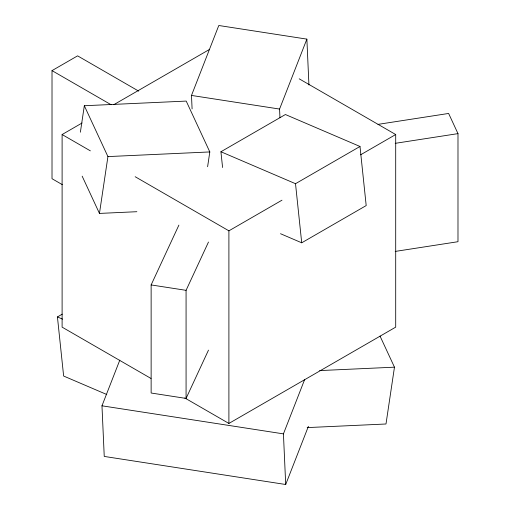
<?xml version="1.0" encoding="UTF-8"?>
<svg xmlns="http://www.w3.org/2000/svg" width="510" height="510" viewBox="0 0 510 510"><rect width="100%" height="100%" fill="white"/><g stroke="black" fill="none" stroke-linecap="round" stroke-linejoin="round"><path stroke-width="0.76" d="M80.376 132.205L84.322 105.736L186.214 101.082L209.814 151.935L207.608 166.725M136.865 211.707L99.456 213.416L107.929 156.589L84.322 105.736M380.046 336.103L394.466 367.175L385.993 423.995L307.192 427.597M192.091 108.879L191.492 95.434L218.79 25.5L306.873 39.123L308.933 85.004M308.403 426.347L285.702 484.5L104.244 456.431L101.974 405.807L119.793 360.162M279.964 117.759L279.569 109.057L306.873 39.123M285.702 484.5L283.433 433.876L304.699 379.402M208.482 350.134L186.073 398.425L151.132 393.019L151.132 284.931L178.895 225.108M186.073 398.425L186.073 290.337L208.482 242.046M62.316 184.652L52.014 178.704L52.014 70.622L77.59 55.851L138.714 91.143M151.017 378.471L62.105 327.139L62.105 134.538L82.091 122.993M113.8 104.69L209.604 49.374M222.583 167.509L220.926 151.75L285.409 114.527L359.996 146.478L366.193 205.575L301.716 242.798L280.506 233.714M106.775 394.517L63.635 376.036L57.432 316.94L62.252 314.154M220.926 151.75L295.513 183.702L359.996 146.478M135.163 176.715L228.901 230.832L281.973 200.194M360.551 154.83L395.703 134.538L395.703 327.139L228.901 423.44L184.792 397.972M377.986 124.376L448.621 113.45L457.986 133.626L457.986 241.708L395.193 251.424M395.193 143.335L457.986 133.626M107.929 156.589L209.814 151.935M319.642 370.585L394.466 367.175M191.492 95.434L279.569 109.057M151.132 284.931L186.073 290.337M101.974 405.807L283.433 433.876M57.432 316.94L62.551 319.132M299.204 78.827L395.703 134.538M52.014 70.622L111.078 104.722M62.105 134.538L90.366 150.852M82.167 176.167L99.456 213.416M295.513 183.702L301.716 242.798M228.901 230.832L228.901 423.44"/></g></svg>
